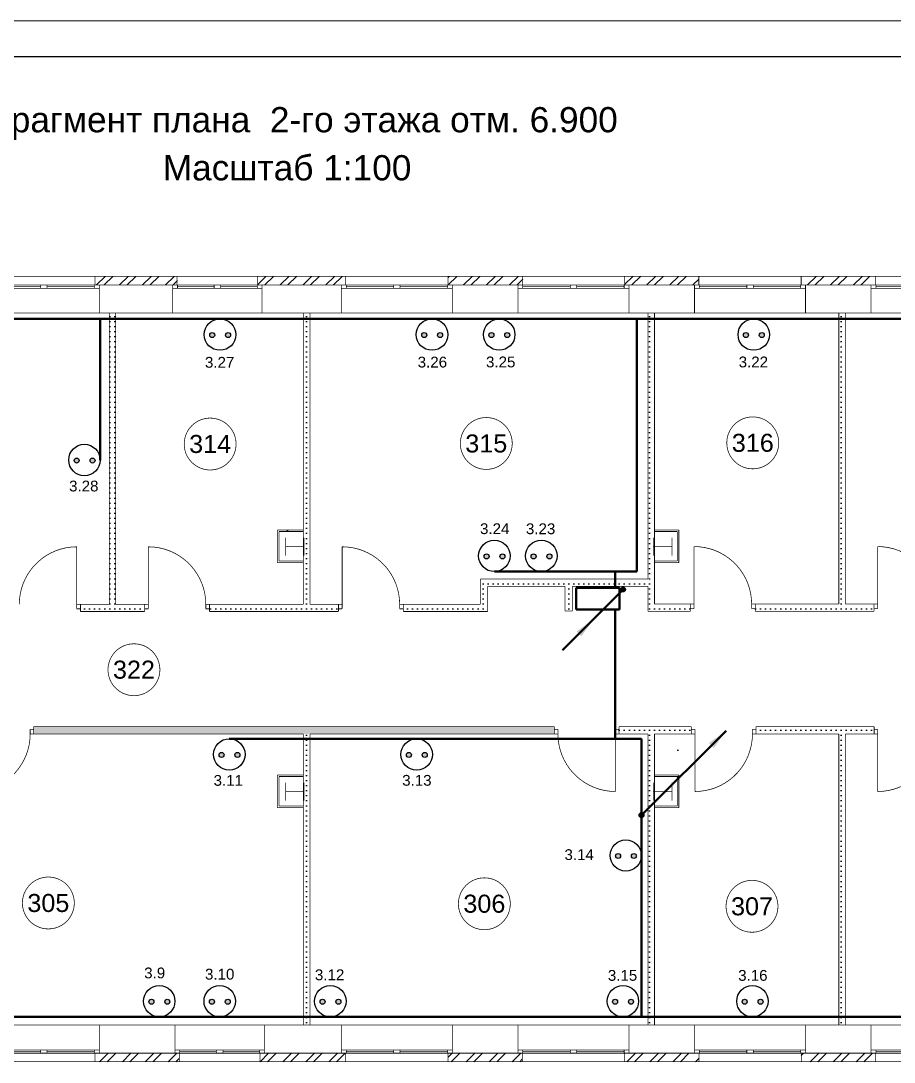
# Model space of a CAD drawing. Header units: millimetres. Extents: x 1781 to 2670, y 88 to 385.
# Drawn here: x 2448.2 to 2569.3, y 240.2 to 384.7 of the extents above; entities that cross this region are included whole.
import ezdxf
from ezdxf.enums import TextEntityAlignment as Align

# ---------------------------------------------------------------- set-up
doc = ezdxf.new("R2010")
doc.units = ezdxf.units.MM
for name, color, linetype in [('AIAOIEA_NOAIU', 7, 'Continuous'), ('DIMENSIONS', 7, 'Continuous'), ('TEXT_BLOCKS', 7, 'Continuous'), ('ЛВС', 1, 'Continuous')]:
    doc.layers.add(name, color=color, linetype=linetype)
doc.styles.add('1', font='arial.ttf')
pattern_1 = [(0, (0, 0), (0, 69.999999), [0, -69.999999])]
pattern_2 = [(45, (-247.49, 247.49), (-111.36932, 111.36932), [0, -105, 0, -157.5]), (110, (-448.6, 209.19), (-148.00159, -53.86817), [0, -77, 0, -133])]
pattern_3 = [(45, (-1192.0047, 2767.534), (-1.5909903, 1.5909903), []), (45, (-1192.535, 2768.0642), (-1.5909903, 1.5909903), [])]

# ---------------------------------------------------------------- blocks, each defined once
blk = doc.blocks.new('FILL_356')
at = {"layer": 'AIAOIEA_NOAIU', "linetype": 'Continuous'}
h = blk.add_hatch(dxfattribs=at)
h.set_pattern_fill('25__', scale=69.999999, style=0)
h.set_pattern_definition(pattern_1)
h.paths.add_polyline_path([(370494, -246478), (370394, -246378), (369324, -246378), (369324, -246478)], flags=0)
blk = doc.blocks.new('FILL_357')
at = {"layer": 'AIAOIEA_NOAIU', "linetype": 'Continuous'}
h = blk.add_hatch(dxfattribs=at)
h.set_pattern_fill('25__', scale=69.999999, style=0)
h.set_pattern_definition(pattern_1)
h.paths.add_polyline_path([(368424, -246478), (368424, -246378), (366634, -246378), (366634, -246478)], flags=0)
blk = doc.blocks.new('FILL_358')
at = {"layer": 'AIAOIEA_NOAIU', "linetype": 'Continuous'}
h = blk.add_hatch(dxfattribs=at)
h.set_pattern_fill('25__', scale=69.999999, style=0)
h.set_pattern_definition(pattern_1)
h.paths.add_polyline_path([(365734, -246478), (365734, -246378), (364844, -246378), (364844, -246478)], flags=0)
blk = doc.blocks.new('FILL_363')
at = {"layer": 'AIAOIEA_NOAIU', "linetype": 'Continuous'}
h = blk.add_hatch(dxfattribs=at)
h.set_pattern_fill('25__', scale=69.999999, style=0)
h.set_pattern_definition(pattern_1)
h.paths.add_polyline_path([(367939, -242338), (367939, -246378), (368029, -246378), (368029, -242338)], flags=0)
blk = doc.blocks.new('FILL_370')
at = {"layer": 'AIAOIEA_NOAIU', "linetype": 'Continuous'}
h = blk.add_hatch(dxfattribs=at)
h.set_pattern_fill('25__', scale=69.999999, style=0)
h.set_pattern_definition(pattern_1)
h.paths.add_polyline_path([(370394, -246027), (370394, -246378), (370494, -246478), (370494, -246127)], flags=0)
blk = doc.blocks.new('FILL_372')
at = {"layer": 'AIAOIEA_NOAIU', "linetype": 'Continuous'}
h = blk.add_hatch(dxfattribs=at)
h.set_pattern_fill('25__', scale=69.999999, style=0)
h.set_pattern_definition(pattern_1)
h.paths.add_polyline_path([(371568, -246127), (371568, -246472), (371668, -246472), (371668, -246127)], flags=0)
blk = doc.blocks.new('FILL_374')
at = {"layer": 'AIAOIEA_NOAIU', "linetype": 'Continuous'}
h = blk.add_hatch(dxfattribs=at)
h.set_pattern_fill('25__', scale=69.999999, style=0)
h.set_pattern_definition(pattern_1)
h.paths.add_polyline_path([(365244, -242338), (365244, -246378), (365334, -246378), (365334, -242338)], flags=0)
blk = doc.blocks.new('FILL_375')
at = {"layer": 'AIAOIEA_NOAIU', "linetype": 'Continuous'}
h = blk.add_hatch(dxfattribs=at)
h.set_pattern_fill('25__', scale=69.999999, style=0)
h.set_pattern_definition(pattern_1)
h.paths.add_polyline_path([(375367, -242338), (375367, -246375), (375457, -246375), (375457, -242338)], flags=0)
blk = doc.blocks.new('FILL_389')
at = {"layer": 'AIAOIEA_NOAIU', "linetype": 'Continuous'}
h = blk.add_hatch(dxfattribs=at)
h.set_pattern_fill('25__', scale=69.999999, style=0)
h.set_pattern_definition(pattern_1)
h.paths.add_polyline_path([(375367, -248178), (375367, -252218), (375457, -252218), (375457, -248178)], flags=0)
blk = doc.blocks.new('FILL_393')
at = {"layer": 'AIAOIEA_NOAIU', "linetype": 'Continuous'}
h = blk.add_hatch(dxfattribs=at)
h.set_pattern_fill('25__', scale=69.999999, style=0)
h.set_pattern_definition(pattern_1)
h.paths.add_polyline_path([(372719, -242338), (372719, -246475), (372809, -246375), (372809, -242338)], flags=0)
blk = doc.blocks.new('FILL_394')
at = {"layer": 'AIAOIEA_NOAIU', "linetype": 'Continuous'}
h = blk.add_hatch(dxfattribs=at)
h.set_pattern_fill('25__', scale=69.999999, style=0)
h.set_pattern_definition(pattern_1)
h.paths.add_polyline_path([(370494, -246127), (372719, -246127), (372719, -246027), (370394, -246027)], flags=0)
blk = doc.blocks.new('FILL_396')
at = {"layer": 'AIAOIEA_NOAIU', "linetype": 'Continuous'}
h = blk.add_hatch(dxfattribs=at)
h.set_pattern_fill('25__', scale=69.999999, style=0)
h.set_pattern_definition(pattern_1)
h.paths.add_polyline_path([(375857, -246475), (375857, -246375), (374209, -246375), (374209, -246475)], flags=0)
blk = doc.blocks.new('FILL_397')
at = {"layer": 'AIAOIEA_NOAIU', "linetype": 'Continuous'}
h = blk.add_hatch(dxfattribs=at)
h.set_pattern_fill('25__', scale=69.999999, style=0)
h.set_pattern_definition(pattern_1)
h.paths.add_polyline_path([(373309, -246475), (373309, -246375), (372809, -246375), (372719, -246475)], flags=0)
blk = doc.blocks.new('FILL_401')
at = {"layer": 'AIAOIEA_NOAIU', "linetype": 'Continuous'}
h = blk.add_hatch(dxfattribs=at)
h.set_pattern_fill('CUT_STONE', scale=350, style=0)
h.set_pattern_definition(pattern_2)
h.paths.add_polyline_path([(373147, -245800), (373147, -245349), (373127, -245369), (373127, -245780)], flags=0)
blk = doc.blocks.new('FILL_402')
at = {"layer": 'AIAOIEA_NOAIU', "linetype": 'Continuous'}
h = blk.add_hatch(dxfattribs=at)
h.set_pattern_fill('CUT_STONE', scale=350, style=0)
h.set_pattern_definition(pattern_2)
h.paths.add_polyline_path([(373147, -249200), (373147, -248749), (373127, -248769), (373127, -249180)], flags=0)
blk = doc.blocks.new('FILL_404')
at = {"layer": 'AIAOIEA_NOAIU', "linetype": 'Continuous'}
h = blk.add_hatch(dxfattribs=at)
h.set_pattern_fill('CUT_STONE', scale=350, style=0)
h.set_pattern_definition(pattern_2)
h.paths.add_polyline_path([(367939, -245349), (367578, -245349), (367598, -245369), (367939, -245369)], flags=0)
blk = doc.blocks.new('FILL_405')
at = {"layer": 'AIAOIEA_NOAIU', "linetype": 'Continuous'}
h = blk.add_hatch(dxfattribs=at)
h.set_pattern_fill('CUT_STONE', scale=350, style=0)
h.set_pattern_definition(pattern_2)
h.paths.add_polyline_path([(367939, -248749), (367578, -248749), (367598, -248769), (367939, -248769)], flags=0)
blk = doc.blocks.new('FILL_420')
at = {"layer": 'AIAOIEA_NOAIU', "linetype": 'Continuous'}
h = blk.add_hatch(dxfattribs=at)
h.set_pattern_fill('25__', scale=69.999999, style=0)
h.set_pattern_definition(pattern_1)
h.paths.add_polyline_path([(367939, -248178), (367939, -252218), (368029, -252218), (368029, -248178)], flags=0)
blk = doc.blocks.new('FILL_424')
at = {"layer": 'AIAOIEA_NOAIU', "linetype": 'Continuous'}
h = blk.add_hatch(dxfattribs=at)
h.set_pattern_fill('25__', scale=69.999999, style=0)
h.set_pattern_definition(pattern_1)
h.paths.add_polyline_path([(375857, -248178), (375857, -248078), (374219, -248078), (374219, -248178)], flags=0)
blk = doc.blocks.new('FILL_425')
at = {"layer": 'AIAOIEA_NOAIU', "linetype": 'Continuous'}
h = blk.add_hatch(dxfattribs=at)
h.set_pattern_fill('25__', scale=69.999999, style=0)
h.set_pattern_definition(pattern_1)
h.paths.add_polyline_path([(373319, -248178), (373319, -248078), (372319, -248078), (372319, -248178)], flags=0)
blk = doc.blocks.new('FILL_426')
at = {"layer": 'AIAOIEA_NOAIU', "linetype": 'Continuous'}
h = blk.add_hatch(dxfattribs=at)
h.set_pattern_fill('25__', scale=69.999999, style=0)
h.set_pattern_definition(pattern_1)
h.paths.add_polyline_path([(371419, -248178), (371419, -248078), (364197, -248078), (364197, -248178)], flags=0)
blk = doc.blocks.new('FILL_433')
at = {"layer": 'AIAOIEA_NOAIU', "linetype": 'Continuous'}
h = blk.add_hatch(dxfattribs=at)
h.set_pattern_fill('25__', scale=69.999999, style=0)
h.set_pattern_definition(pattern_1)
h.paths.add_polyline_path([(372719, -248178), (372719, -252218), (372809, -252218), (372809, -248178)], flags=0)
blk = doc.blocks.new('FILL_435')
at = {"layer": 'AIAOIEA_NOAIU', "linetype": 'Continuous'}
h = blk.add_hatch(dxfattribs=at)
h.set_pattern_fill('CUT_STONE', scale=350, style=0)
h.set_pattern_definition(pattern_2)
h.paths.add_polyline_path([(372809, -245800), (373147, -245800), (373127, -245780), (372809, -245780)], flags=0)
blk = doc.blocks.new('FILL_438')
at = {"layer": 'AIAOIEA_NOAIU', "linetype": 'Continuous'}
h = blk.add_hatch(dxfattribs=at)
h.set_pattern_fill('CUT_STONE', scale=350, style=0)
h.set_pattern_definition(pattern_2)
h.paths.add_polyline_path([(367578, -249200), (367939, -249200), (367939, -249180), (367598, -249180)], flags=0)
blk = doc.blocks.new('роз')
at = {"layer": 'ЛВС', "lineweight": 30}
h = blk.add_hatch(color=256, dxfattribs=at)
h.paths.add_polyline_path([(372144.46, -252846.29, 1), (372145.16, -252846.29, 1)])
h.paths.add_polyline_path([(372146.66, -252846.29, 1), (372147.36, -252846.29, 1)])
for centre, radius in [((372145.89, -252846.22), 2.18), ((372144.81, -252846.29), 0.347), ((372147.01, -252846.29), 0.347)]:
    blk.add_circle(centre, radius, dxfattribs=at)

msp = doc.modelspace()

# ---------------------------------------------------------------- hatches: boundary and pattern name
at = {"layer": 'AIAOIEA_NOAIU', "linetype": 'Continuous', "lineweight": 0}
h = msp.add_hatch(dxfattribs=at)
h.set_pattern_fill('STEEL', scale=0.75, angle=45, style=0)
h.set_pattern_definition(pattern_3)
h.paths.add_polyline_path([(2458.44, 349.26), (2469.9, 349.26), (2469.9, 348.06), (2458.44, 348.06)], flags=0)
h = msp.add_hatch(dxfattribs=at)
h.set_pattern_fill('STEEL', scale=0.75, angle=45, style=0)
h.set_pattern_definition(pattern_3)
h.paths.add_polyline_path([(2481.04, 349.26), (2493.31, 349.26), (2493.31, 348.06), (2481.04, 348.06)], flags=0)
h = msp.add_hatch(dxfattribs=at)
h.set_pattern_fill('STEEL', scale=0.75, angle=45, style=0)
h.set_pattern_definition(pattern_3)
h.paths.add_polyline_path([(2507.44, 349.26), (2517.81, 349.26), (2517.81, 348.06), (2507.44, 348.06)], flags=0)
h = msp.add_hatch(dxfattribs=at)
h.set_pattern_fill('STEEL', scale=0.75, angle=45, style=0)
h.set_pattern_definition(pattern_3)
h.paths.add_polyline_path([(2531.94, 349.26), (2542.24, 349.26), (2542.24, 348.06), (2531.94, 348.06)], flags=0)
h = msp.add_hatch(dxfattribs=at)
h.set_pattern_fill('STEEL', scale=0.75, angle=45, style=0)
h.set_pattern_definition(pattern_3)
h.paths.add_polyline_path([(2556.44, 349.26), (2566.81, 349.26), (2566.81, 348.06), (2556.44, 348.06)], flags=0)
h = msp.add_hatch(dxfattribs=at)
h.set_pattern_fill('STEEL', scale=0.75, angle=45, style=0)
h.set_pattern_definition(pattern_3)
h.paths.add_polyline_path([(2458.45, 240.26), (2470.15, 240.26), (2470.15, 241.46), (2458.45, 241.46)], flags=0)
h = msp.add_hatch(dxfattribs=at)
h.set_pattern_fill('STEEL', scale=0.75, angle=45, style=0)
h.set_pattern_definition(pattern_3)
h.paths.add_polyline_path([(2481.35, 240.26), (2493.31, 240.26), (2493.31, 241.46), (2481.35, 241.46)], flags=0)
h = msp.add_hatch(dxfattribs=at)
h.set_pattern_fill('STEEL', scale=0.75, angle=45, style=0)
h.set_pattern_definition(pattern_3)
h.paths.add_polyline_path([(2507.45, 240.26), (2517.75, 240.26), (2517.75, 241.46), (2507.45, 241.46)], flags=0)
h = msp.add_hatch(dxfattribs=at)
h.set_pattern_fill('STEEL', scale=0.75, angle=45, style=0)
h.set_pattern_definition(pattern_3)
h.paths.add_polyline_path([(2531.95, 240.26), (2542.31, 240.26), (2542.31, 241.46), (2531.95, 241.46)], flags=0)
h = msp.add_hatch(dxfattribs=at)
h.set_pattern_fill('STEEL', scale=0.75, angle=45, style=0)
h.set_pattern_definition(pattern_3)
h.paths.add_polyline_path([(2556.45, 240.26), (2566.81, 240.26), (2566.81, 241.46), (2556.45, 241.46)], flags=0)
at = {"layer": 'ЛВС', "lineweight": 30}
for points in [[(2532.06, 305.8, 1), (2531.39, 305.8, 1)], [(2534.62, 274.48, 1), (2533.95, 274.48, 1)]]:
    msp.add_hatch(color=256, dxfattribs=at).paths.add_polyline_path(points)

# ---------------------------------------------------------------- linework, layer by layer
at = {"linetype": 'Continuous', "lineweight": 20}
msp.add_line((2670.39, 384.72), (2250.46, 384.72), dxfattribs=at)
msp.add_line((2665.39, 379.72), (2270.39, 379.72))
at = {"layer": 'AIAOIEA_NOAIU', "color": 7, "linetype": 'Continuous', "lineweight": 30, "const_width": 0.1}
for points in [[(2458.44, 349.26), (2444.24, 349.26)], [(2458.44, 348.06), (2458.44, 349.26)], [(2469.84, 349.26), (2458.44, 349.26)], [(2469.84, 348.06), (2469.84, 349.26)], [(2481.04, 349.26), (2469.84, 349.26)], [(2481.04, 348.06), (2481.04, 349.26)], [(2493.24, 349.26), (2481.04, 349.26)], [(2493.24, 348.06), (2493.24, 349.26)], [(2507.44, 349.26), (2493.24, 349.26)], [(2507.44, 348.06), (2507.44, 349.26)], [(2517.74, 349.26), (2507.44, 349.26)], [(2517.74, 348.06), (2517.74, 349.26)], [(2531.94, 349.26), (2517.74, 349.26)], [(2531.94, 348.06), (2531.94, 349.26)], [(2542.24, 349.26), (2531.94, 349.26)], [(2542.24, 348.06), (2542.24, 349.26)], [(2556.44, 349.26), (2542.24, 349.26)], [(2556.44, 348.06), (2556.44, 349.26)], [(2566.74, 349.26), (2556.44, 349.26)], [(2566.74, 348.06), (2566.74, 349.26)], [(2580.94, 349.26), (2566.74, 349.26)], [(2459.04, 348.06), (2443.64, 348.06)], [(2459.04, 347.61), (2443.64, 347.61)], [(2444.31, 347.84), (2450.9, 347.84)], [(2450.9, 348.06), (2450.9, 347.61)], [(2451.79, 348.06), (2451.79, 347.61)], [(2458.38, 347.84), (2451.79, 347.84)], [(2458.38, 348.06), (2458.38, 347.61)], [(2469.54, 348.06), (2458.44, 348.06)], [(2459.04, 344.16), (2459.04, 348.06)], [(2481.64, 348.06), (2469.24, 348.06)], [(2469.24, 344.16), (2469.24, 348.06)], [(2469.24, 348.06), (2469.84, 348.06)], [(2481.64, 347.61), (2469.24, 347.61)], [(2469.9, 348.06), (2469.9, 347.61)], [(2469.9, 347.84), (2474.99, 347.84)], [(2474.99, 348.06), (2474.99, 347.61)], [(2475.88, 348.06), (2475.88, 347.61)], [(2480.97, 347.84), (2475.88, 347.84)], [(2480.97, 348.06), (2480.97, 347.61)], [(2492.94, 348.06), (2481.04, 348.06)], [(2481.64, 344.16), (2481.64, 348.06)], [(2508.04, 348.06), (2492.64, 348.06)], [(2492.64, 344.16), (2492.64, 348.06)], [(2492.64, 348.06), (2493.24, 348.06)], [(2508.04, 347.61), (2492.64, 347.61)], [(2493.31, 348.06), (2493.31, 347.61)], [(2493.31, 347.84), (2499.9, 347.84)], [(2499.9, 348.06), (2499.9, 347.61)], [(2500.79, 348.06), (2500.79, 347.61)], [(2507.38, 347.84), (2500.79, 347.84)], [(2507.38, 348.06), (2507.38, 347.61)], [(2517.14, 348.06), (2507.44, 348.06)], [(2508.04, 344.16), (2508.04, 348.06)], [(2532.54, 348.06), (2517.14, 348.06)], [(2517.14, 344.16), (2517.14, 348.06)], [(2517.14, 348.06), (2517.74, 348.06)], [(2532.54, 347.61), (2517.14, 347.61)], [(2517.81, 348.06), (2517.81, 347.61)], [(2517.81, 347.84), (2524.4, 347.84)], [(2524.4, 348.06), (2524.4, 347.61)], [(2525.29, 348.06), (2525.29, 347.61)], [(2531.88, 347.84), (2525.29, 347.84)], [(2531.88, 348.06), (2531.88, 347.61)], [(2541.64, 348.06), (2531.94, 348.06)], [(2532.54, 344.16), (2532.54, 348.06)], [(2557.04, 348.06), (2541.64, 348.06)], [(2541.64, 344.16), (2541.64, 348.06)], [(2541.64, 348.06), (2542.24, 348.06)], [(2557.04, 347.61), (2541.64, 347.61)], [(2542.31, 348.06), (2542.31, 347.61)], [(2542.31, 347.84), (2548.9, 347.84)], [(2548.9, 348.06), (2548.9, 347.61)], [(2549.79, 348.06), (2549.79, 347.61)], [(2556.38, 347.84), (2549.79, 347.84)], [(2556.38, 348.06), (2556.38, 347.61)], [(2566.81, 348.06), (2556.44, 348.06)], [(2557.04, 344.16), (2557.04, 348.06)], [(2581.54, 348.06), (2566.14, 348.06)], [(2566.14, 344.16), (2566.14, 348.06)], [(2566.14, 348.06), (2566.74, 348.06)], [(2581.54, 347.61), (2566.14, 347.61)], [(2566.81, 348.06), (2566.81, 347.61)], [(2566.81, 347.84), (2573.4, 347.84)], [(2443.64, 344.16), (2459.04, 344.16)], [(2459.04, 344.16), (2469.24, 344.16)], [(2460.43, 344.16), (2460.43, 303.75)], [(2461.33, 344.16), (2460.43, 344.16)], [(2461.33, 303.75), (2461.33, 344.16)], [(2469.24, 344.16), (2481.64, 344.16)], [(2481.64, 344.16), (2492.64, 344.16)], [(2487.38, 344.16), (2487.38, 303.75)], [(2488.28, 344.16), (2487.38, 344.16)], [(2488.28, 303.75), (2488.28, 344.16)], [(2492.64, 344.16), (2508.04, 344.16)], [(2508.04, 344.16), (2517.14, 344.16)], [(2517.14, 344.16), (2532.54, 344.16)], [(2532.54, 344.16), (2541.64, 344.16)], [(2535.19, 344.16), (2535.19, 307.26)], [(2536.09, 344.16), (2535.19, 344.16)], [(2536.09, 303.78), (2536.09, 344.16)], [(2541.64, 344.16), (2557.04, 344.16)], [(2557.04, 344.16), (2566.14, 344.16)], [(2561.67, 344.16), (2561.67, 303.78)], [(2562.57, 344.16), (2561.67, 344.16)], [(2562.57, 303.78), (2562.57, 344.16)], [(2566.14, 344.16), (2581.54, 344.16)], [(2483.77, 314.05), (2483.77, 309.54)], [(2487.38, 314.05), (2483.77, 314.05)], [(2483.97, 309.74), (2483.97, 313.85)], [(2483.97, 313.85), (2487.38, 313.85)], [(2487.38, 313.85), (2487.38, 314.05)], [(2539.47, 314.05), (2536.09, 314.05)], [(2536.09, 314.05), (2536.09, 313.85)], [(2536.09, 313.85), (2539.27, 313.85)], [(2539.27, 313.85), (2539.27, 309.74)], [(2539.47, 309.54), (2539.47, 314.05)], [(2484.88, 310.5), (2484.88, 313.01)], [(2487.46, 310.5), (2487.46, 313.01)], [(2535.92, 310.5), (2535.92, 313.01)], [(2538.5, 310.5), (2538.5, 313.01)], [(2455.93, 303.75), (2455.93, 311.73)], [(2465.84, 303.75), (2465.84, 311.73)], [(2484.95, 311.76), (2487.46, 311.76)], [(2492.75, 303.75), (2492.75, 311.73)], [(2535.99, 311.76), (2538.5, 311.76)], [(2541.59, 303.78), (2541.59, 311.76)], [(2567.07, 303.78), (2567.07, 311.76)], [(2483.77, 309.54), (2487.38, 309.54)], [(2487.38, 309.74), (2483.97, 309.74)], [(2487.38, 309.54), (2487.38, 309.74)], [(2539.27, 309.74), (2536.09, 309.74)], [(2536.09, 309.74), (2536.09, 309.54)], [(2536.09, 309.54), (2539.47, 309.54)], [(2511.94, 307.26), (2511.94, 303.75)], [(2535.19, 307.26), (2511.94, 307.26)], [(2512.94, 302.75), (2512.94, 306.26)], [(2512.94, 306.26), (2523.68, 306.26)], [(2523.68, 306.26), (2523.68, 302.81)], [(2524.68, 302.81), (2524.68, 306.26)], [(2524.68, 306.26), (2535.19, 306.26)], [(2535.19, 306.26), (2535.19, 302.78)], [(2456.44, 303.75), (2455.93, 303.75)], [(2455.93, 303.75), (2455.93, 303.12)], [(2456.44, 303.12), (2456.44, 303.75)], [(2456.44, 303.75), (2456.44, 302.75)], [(2460.43, 303.75), (2456.44, 303.75)], [(2465.34, 303.75), (2461.33, 303.75)], [(2465.34, 303.75), (2465.84, 303.75)], [(2465.34, 303.12), (2465.34, 303.75)], [(2465.34, 303.75), (2465.34, 302.75)], [(2465.84, 303.75), (2465.84, 303.12)], [(2474.34, 303.75), (2473.83, 303.75)], [(2473.83, 303.75), (2473.83, 303.12)], [(2474.34, 303.12), (2474.34, 303.75)], [(2474.34, 303.75), (2474.34, 302.75)], [(2487.38, 303.75), (2474.34, 303.75)], [(2492.24, 303.75), (2488.28, 303.75)], [(2492.24, 303.75), (2492.75, 303.75)], [(2492.24, 303.12), (2492.24, 303.75)], [(2492.24, 303.75), (2492.24, 302.75)], [(2492.75, 303.75), (2492.75, 303.12)], [(2501.24, 303.75), (2500.73, 303.75)], [(2500.73, 303.75), (2500.73, 303.12)], [(2501.24, 303.12), (2501.24, 303.75)], [(2501.24, 303.75), (2501.24, 302.75)], [(2511.94, 303.75), (2501.24, 303.75)], [(2541.08, 303.78), (2536.09, 303.78)], [(2541.08, 303.78), (2541.59, 303.78)], [(2541.08, 303.15), (2541.08, 303.78)], [(2541.08, 303.78), (2541.08, 302.78)], [(2541.59, 303.78), (2541.59, 303.15)], [(2550.08, 303.78), (2549.57, 303.78)], [(2549.57, 303.78), (2549.57, 303.15)], [(2550.08, 303.15), (2550.08, 303.78)], [(2550.08, 303.78), (2550.08, 302.78)], [(2561.67, 303.78), (2550.08, 303.78)], [(2566.56, 303.78), (2562.57, 303.78)], [(2566.56, 303.78), (2567.07, 303.78)], [(2566.56, 303.15), (2566.56, 303.78)], [(2566.56, 303.78), (2566.56, 302.78)], [(2567.07, 303.78), (2567.07, 303.15)], [(2455.93, 303.12), (2456.44, 303.12)], [(2456.44, 302.75), (2465.34, 302.75)], [(2465.84, 303.12), (2465.34, 303.12)], [(2473.83, 303.12), (2474.34, 303.12)], [(2474.34, 302.75), (2492.24, 302.75)], [(2492.75, 303.12), (2492.24, 303.12)], [(2500.73, 303.12), (2501.24, 303.12)], [(2501.24, 302.75), (2512.94, 302.75)], [(2523.68, 302.81), (2524.68, 302.81)], [(2535.19, 302.78), (2541.08, 302.78)], [(2541.59, 303.15), (2541.08, 303.15)], [(2549.57, 303.15), (2550.08, 303.15)], [(2550.08, 302.78), (2566.56, 302.78)], [(2567.07, 303.15), (2566.56, 303.15)], [(2449.46, 285.75), (2449.46, 286.39)], [(2449.46, 286.39), (2449.96, 286.39)], [(2449.96, 286.75), (2449.96, 285.75)], [(2522.18, 286.75), (2449.96, 286.75)], [(2449.96, 286.39), (2449.96, 285.75)], [(2522.18, 286.75), (2522.18, 285.75)], [(2522.69, 286.39), (2522.18, 286.39)], [(2522.18, 286.39), (2522.18, 285.75)], [(2522.69, 285.75), (2522.69, 286.39)], [(2530.67, 285.75), (2530.67, 286.39)], [(2530.67, 286.39), (2531.18, 286.39)], [(2531.18, 286.75), (2531.18, 285.75)], [(2541.19, 286.75), (2531.18, 286.75)], [(2531.18, 286.39), (2531.18, 285.75)], [(2541.19, 286.75), (2541.19, 285.75)], [(2541.7, 286.39), (2541.19, 286.39)], [(2541.19, 286.39), (2541.19, 285.75)], [(2541.7, 285.75), (2541.7, 286.39)], [(2549.68, 285.75), (2549.68, 286.39)], [(2549.68, 286.39), (2550.19, 286.39)], [(2550.19, 286.75), (2550.19, 285.75)], [(2566.57, 286.75), (2550.19, 286.75)], [(2550.19, 286.39), (2550.19, 285.75)], [(2566.57, 286.75), (2566.57, 285.75)], [(2567.07, 286.39), (2566.57, 286.39)], [(2566.57, 286.39), (2566.57, 285.75)], [(2567.07, 285.75), (2567.07, 286.39)], [(2449.96, 285.75), (2449.46, 285.75)], [(2449.96, 285.75), (2487.38, 285.75)], [(2487.38, 285.75), (2487.38, 245.36)], [(2488.28, 245.36), (2488.28, 285.75)], [(2488.28, 285.75), (2522.18, 285.75)], [(2522.18, 285.75), (2522.69, 285.75)], [(2531.18, 285.75), (2530.67, 285.75)], [(2530.67, 285.75), (2530.67, 277.77)], [(2531.18, 285.75), (2535.19, 285.75)], [(2535.19, 285.75), (2535.19, 245.36)], [(2536.09, 285.75), (2541.19, 285.75)], [(2536.09, 245.36), (2536.09, 285.75)], [(2541.19, 285.75), (2541.7, 285.75)], [(2541.7, 285.75), (2541.7, 277.77)], [(2550.19, 285.75), (2549.68, 285.75)], [(2550.19, 285.75), (2561.67, 285.75)], [(2561.67, 285.75), (2561.67, 245.36)], [(2562.57, 245.36), (2562.57, 285.75)], [(2562.57, 285.75), (2566.57, 285.75)], [(2566.57, 285.75), (2567.07, 285.75)], [(2567.07, 285.75), (2567.07, 277.77)], [(2483.77, 280.05), (2483.77, 275.54)], [(2487.38, 280.05), (2483.77, 280.05)], [(2483.97, 275.74), (2483.97, 279.85)], [(2483.97, 279.85), (2487.38, 279.85)], [(2484.88, 276.5), (2484.88, 279.01)], [(2487.38, 279.85), (2487.38, 280.05)], [(2487.46, 276.5), (2487.46, 279.01)], [(2535.92, 276.5), (2535.92, 279.01)], [(2539.47, 280.05), (2536.09, 280.05)], [(2536.09, 280.05), (2536.09, 279.85)], [(2536.09, 279.85), (2539.27, 279.85)], [(2538.5, 276.5), (2538.5, 279.01)], [(2539.27, 279.85), (2539.27, 275.74)], [(2539.47, 275.54), (2539.47, 280.05)], [(2484.95, 277.76), (2487.46, 277.76)], [(2535.99, 277.76), (2538.5, 277.76)], [(2483.77, 275.54), (2487.38, 275.54)], [(2487.38, 275.74), (2483.97, 275.74)], [(2487.38, 275.54), (2487.38, 275.74)], [(2539.27, 275.74), (2536.09, 275.74)], [(2536.09, 275.74), (2536.09, 275.54)], [(2536.09, 275.54), (2539.47, 275.54)], [(2459.05, 245.36), (2443.65, 245.36)], [(2459.05, 241.46), (2459.05, 245.36)], [(2469.55, 245.36), (2459.05, 245.36)], [(2469.55, 241.46), (2469.55, 245.36)], [(2481.95, 245.36), (2469.55, 245.36)], [(2481.95, 241.46), (2481.95, 245.36)], [(2492.65, 245.36), (2481.95, 245.36)], [(2487.38, 245.36), (2488.28, 245.36)], [(2492.65, 241.46), (2492.65, 245.36)], [(2508.05, 245.36), (2492.65, 245.36)], [(2508.05, 241.46), (2508.05, 245.36)], [(2517.15, 245.36), (2508.05, 245.36)], [(2517.15, 241.46), (2517.15, 245.36)], [(2532.55, 245.36), (2517.15, 245.36)], [(2532.55, 241.46), (2532.55, 245.36)], [(2541.65, 245.36), (2532.55, 245.36)], [(2535.19, 245.36), (2536.09, 245.36)], [(2541.65, 241.46), (2541.65, 245.36)], [(2557.05, 245.36), (2541.65, 245.36)], [(2557.05, 241.46), (2557.05, 245.36)], [(2566.15, 245.36), (2557.05, 245.36)], [(2561.67, 245.36), (2562.57, 245.36)], [(2566.15, 241.46), (2566.15, 245.36)], [(2581.55, 245.36), (2566.15, 245.36)], [(2443.65, 241.9), (2459.05, 241.9)], [(2443.65, 241.46), (2459.05, 241.46)], [(2444.31, 241.68), (2450.9, 241.68)], [(2450.9, 241.46), (2450.9, 241.9)], [(2451.79, 241.46), (2451.79, 241.9)], [(2458.38, 241.68), (2451.79, 241.68)], [(2458.38, 241.46), (2458.38, 241.9)], [(2458.45, 240.26), (2458.45, 241.46)], [(2458.45, 241.46), (2469.69, 241.46)], [(2469.55, 241.9), (2481.95, 241.9)], [(2469.55, 241.46), (2481.95, 241.46)], [(2470.15, 241.46), (2469.55, 241.46)], [(2470.15, 240.26), (2470.15, 241.46)], [(2470.22, 241.46), (2470.22, 241.9)], [(2470.22, 241.68), (2475.31, 241.68)], [(2475.31, 241.46), (2475.31, 241.9)], [(2476.2, 241.46), (2476.2, 241.9)], [(2481.29, 241.68), (2476.2, 241.68)], [(2481.29, 241.46), (2481.29, 241.9)], [(2481.35, 240.26), (2481.35, 241.46)], [(2481.35, 241.46), (2492.64, 241.46)], [(2492.65, 241.9), (2508.05, 241.9)], [(2492.65, 241.46), (2508.05, 241.46)], [(2493.25, 241.46), (2492.65, 241.46)], [(2493.25, 240.26), (2493.25, 241.46)], [(2493.31, 241.46), (2493.31, 241.9)], [(2493.31, 241.68), (2499.9, 241.68)], [(2499.9, 241.46), (2499.9, 241.9)], [(2500.79, 241.46), (2500.79, 241.9)], [(2507.38, 241.68), (2500.79, 241.68)], [(2507.38, 241.46), (2507.38, 241.9)], [(2507.45, 240.26), (2507.45, 241.46)], [(2507.45, 241.46), (2517.15, 241.46)], [(2517.15, 241.9), (2532.55, 241.9)], [(2517.15, 241.46), (2532.55, 241.46)], [(2517.75, 241.46), (2517.15, 241.46)], [(2517.75, 240.26), (2517.75, 241.46)], [(2517.81, 241.46), (2517.81, 241.9)], [(2517.81, 241.68), (2524.4, 241.68)], [(2524.4, 241.46), (2524.4, 241.9)], [(2525.29, 241.46), (2525.29, 241.9)], [(2531.88, 241.68), (2525.29, 241.68)], [(2531.88, 241.46), (2531.88, 241.9)], [(2531.95, 240.26), (2531.95, 241.46)], [(2531.95, 241.46), (2541.87, 241.46)], [(2541.65, 241.9), (2557.05, 241.9)], [(2541.65, 241.46), (2557.05, 241.46)], [(2542.25, 241.46), (2541.65, 241.46)], [(2542.25, 240.26), (2542.25, 241.46)], [(2542.31, 241.46), (2542.31, 241.9)], [(2542.31, 241.68), (2548.9, 241.68)], [(2548.9, 241.46), (2548.9, 241.9)], [(2549.79, 241.46), (2549.79, 241.9)], [(2556.38, 241.68), (2549.79, 241.68)], [(2556.38, 241.46), (2556.38, 241.9)], [(2556.45, 240.26), (2556.45, 241.46)], [(2556.45, 241.46), (2566.15, 241.46)], [(2566.15, 241.9), (2581.55, 241.9)], [(2566.15, 241.46), (2581.55, 241.46)], [(2566.75, 241.46), (2566.15, 241.46)], [(2566.75, 240.26), (2566.75, 241.46)], [(2566.81, 241.46), (2566.81, 241.9)], [(2566.81, 241.68), (2573.4, 241.68)], [(2444.25, 240.26), (2458.45, 240.26)], [(2458.45, 240.26), (2470.15, 240.26)], [(2470.15, 240.26), (2481.35, 240.26)], [(2481.35, 240.26), (2493.25, 240.26)], [(2493.25, 240.26), (2507.45, 240.26)], [(2507.45, 240.26), (2517.75, 240.26)], [(2517.75, 240.26), (2531.95, 240.26)], [(2531.95, 240.26), (2542.25, 240.26)], [(2542.25, 240.26), (2556.45, 240.26)], [(2556.45, 240.26), (2566.75, 240.26)], [(2566.75, 240.26), (2580.95, 240.26)]]:
    msp.add_lwpolyline(points, dxfattribs=at)
for points in [[(2455.93, 311.73, 0.414214), (2447.95, 303.75, 0.414214)], [(2473.83, 303.75, 0.414214), (2465.84, 311.73, 0.414214)], [(2500.73, 303.75, 0.414214), (2492.75, 311.73, 0.414214)], [(2549.57, 303.78, 0.414214), (2541.59, 311.76, 0.414214)], [(2575.05, 303.78, 0.414214), (2567.07, 311.76, 0.414214)], [(2441.47, 277.77, 0.414214), (2449.46, 285.75, 0.414214)], [(2522.69, 285.75, 0.414214), (2530.67, 277.77, 0.414214)], [(2541.7, 277.77, 0.414214), (2549.68, 285.75, 0.414214)], [(2567.07, 277.77, 0.414214), (2575.06, 285.75, 0.414214)]]:
    msp.add_lwpolyline(points, format="xyb", dxfattribs=at)
at = {"layer": 'DIMENSIONS', "color": 7, "linetype": 'Continuous', "lineweight": 30, "const_width": 0.1}
for points in [[(2478.03, 325.99, 1), (2470.83, 325.99, 1)], [(2516.35, 326.07, 1), (2509.15, 326.07, 1)], [(2553.33, 326.15, 1), (2546.12, 326.15, 1)], [(2467.46, 294.67, 1), (2460.26, 294.67, 1)], [(2455.58, 262.3, 1), (2448.38, 262.3, 1)], [(2516.08, 262.19, 1), (2508.88, 262.19, 1)], [(2553.22, 261.84, 1), (2546.02, 261.84, 1)]]:
    msp.add_lwpolyline(points, format="xyb", close=True, dxfattribs=at)
at = {"layer": 'ЛВС', "linetype": 'Continuous', "lineweight": 50}
for p, q in [((2368.16, 343.36), (2575.4, 343.36)), ((2459.17, 323.77), (2459.17, 343.36)), ((2533.65, 308.29), (2533.65, 343.36)), ((2513.87, 308.29), (2533.65, 308.29)), ((2530.62, 308.29), (2530.62, 306.02)), ((2531.25, 306.02), (2525.22, 306.02)), ((2525.22, 303.04), (2525.22, 306.02)), ((2531.25, 303.04), (2531.25, 306.02)), ((2525.22, 303.04), (2531.25, 303.04)), ((2530.62, 303.04), (2530.62, 285.09)), ((2477.08, 285.09), (2534.29, 285.09)), ((2534.29, 285.09), (2534.29, 246.48)), ((2316.06, 246.48), (2626.72, 246.48))]:
    msp.add_line(p, q, dxfattribs=at)
at = {"layer": 'ЛВС', "lineweight": 50}
for p, q in [((2531.58, 305.6), (2523.33, 297.37)), ((2546.02, 286.19), (2534.51, 274.7))]:
    msp.add_line(p, q, dxfattribs=at)
at = {"layer": 'ЛВС', "lineweight": 30}
msp.add_line((2531.41, 305.8), (2531.25, 305.8), dxfattribs=at)
for centre in [(2531.72, 305.8), (2534.28, 274.48)]:
    msp.add_circle(centre, 0.339, dxfattribs=at)
for points in [[(2525.28, 299.99), (2525.96, 299.32), (2527.65, 301.68)], [(2543.65, 284.5), (2544.33, 283.82), (2546.02, 286.19)]]:
    msp.add_solid(points, dxfattribs=at)

# ---------------------------------------------------------------- block references
at = {"layer": 'AIAOIEA_NOAIU', "xscale": 0.01000000000931323, "yscale": 0.01000000000931323, "zscale": 0.01}
for name, p in [('FILL_374', (-1192, 2767.53)), ('FILL_363', (-1192, 2767.53)), ('FILL_393', (-1192, 2767.53)), ('FILL_375', (-1192, 2767.53)), ('FILL_404', (-1192, 2767.53)), ('FILL_370', (-1192, 2767.53)), ('FILL_394', (-1192, 2767.53)), ('FILL_372', (-1192, 2767.53)), ('FILL_358', (-1192, 2767.53)), ('FILL_357', (-1192, 2767.53)), ('FILL_356', (-1192, 2767.53)), ('FILL_397', (-1192, 2767.53)), ('FILL_396', (-1192, 2767.53)), ('FILL_426', (-1192, 2767.53)), ('FILL_425', (-1192, 2767.53)), ('FILL_424', (-1192, 2767.53)), ('FILL_420', (-1192, 2767.53)), ('FILL_433', (-1192, 2767.53)), ('FILL_389', (-1192, 2767.53)), ('FILL_401', (-1192, 2737.82)), ('FILL_405', (-1192, 2767.53)), ('FILL_435', (-1192, 2737.82)), ('FILL_402', (-1192, 2767.53)), ('FILL_438', (-1192, 2767.53))]:
    msp.add_blockref(name, p, dxfattribs=at)
at = {"layer": 'ЛВС', "lineweight": 30}
for p in [(-369670.09, 253187.4), (-369640.67, 253187.4), (-369631.35, 253187.4), (-369596.03, 253187.4), (-369688.9, 253169.99), (-369632.02, 253156.69), (-369625.5, 253156.69), (-369668.8, 253129.13), (-369642.8, 253129.13), (-369613.78, 253115.11), (-369678.52, 253094.89), (-369670.13, 253094.89), (-369654.78, 253094.89), (-369614.18, 253094.89), (-369596.21, 253094.89)]:
    msp.add_blockref('роз', p, dxfattribs=at)

# ---------------------------------------------------------------- texts
at = {"layer": 'DIMENSIONS', "color": 7, "lineweight": 0, "style": '1'}
for s, p in [('314', (2474.43, 324.75)), ('315', (2512.75, 324.82)), ('316', (2549.73, 324.91)), ('322', (2463.86, 293.43)), ('305', (2451.98, 261.05)), ('306', (2512.48, 260.95)), ('307', (2549.62, 260.59))]:
    msp.add_text(s, height=2.5, dxfattribs=at).set_placement(p, align=Align.CENTER)
at = {"layer": 'TEXT_BLOCKS', "color": 7, "lineweight": 0, "style": '1'}
for s, p in [('Фрагмент плана  2-го этажа отм. 6.900', (2443.05, 369.25)), ('Масштаб 1:100', (2467.85, 362.58))]:
    msp.add_text(s, height=3.5, dxfattribs=at).set_placement(p)
at = {"layer": 'ЛВС', "lineweight": 0, "style": '1'}
for s, p in [('3.27', (2473.71, 336.58)), ('3.26', (2503.23, 336.61)), ('3.25', (2512.71, 336.63)), ('3.22', (2547.77, 336.63)), ('3.28', (2454.86, 319.41)), ('3.24', (2511.88, 313.49)), ('3.23', (2518.25, 313.48)), ('3.11', (2474.91, 278.56)), ('3.13', (2501.08, 278.57)), ('3.14', (2523.6, 268.26)), ('3.9', (2465.28, 251.84)), ('3.10', (2473.72, 251.67)), ('3.12', (2488.97, 251.58)), ('3.15', (2529.62, 251.5)), ('3.16', (2547.7, 251.5))]:
    msp.add_text(s, height=1.5, dxfattribs=at).set_placement(p)

doc.saveas('drawing.dxf')
